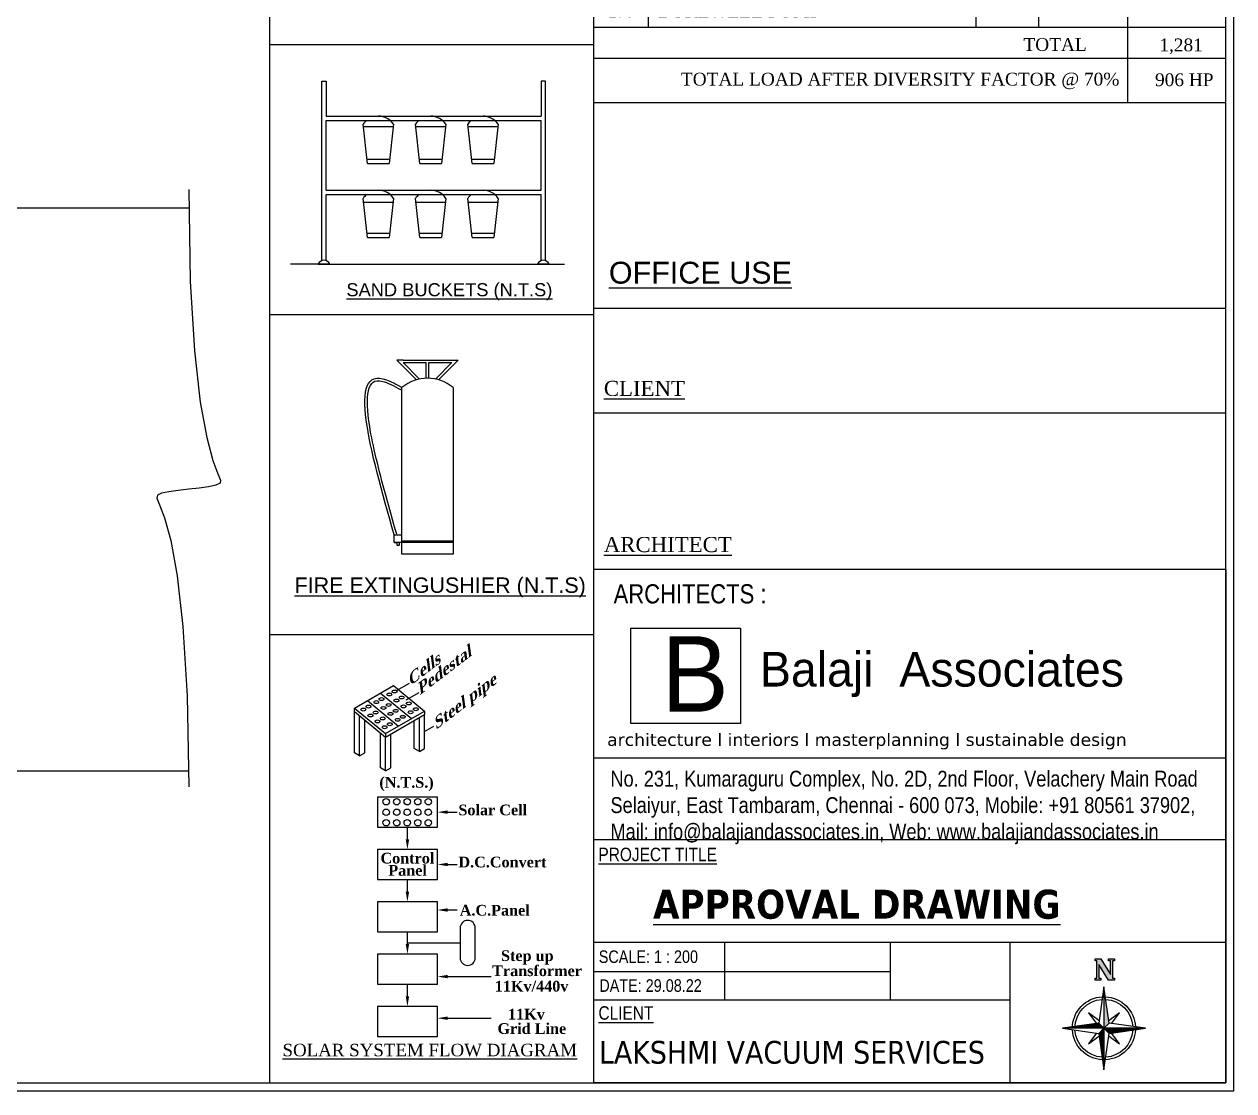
# Model space of a CAD drawing. Header units: metres. Extents: x 0 to 2856, y 0 to 1718.
# Drawn here: x 2617.6 to 2683.1, y 1574.7 to 1632.5 of the extents above; entities that cross this region are included whole.
import ezdxf
from ezdxf.enums import TextEntityAlignment as Align

# ---------------------------------------------------------------- set-up
doc = ezdxf.new("R2010")
doc.units = ezdxf.units.M
doc.header["$MEASUREMENT"] = 0
doc.layers.add('COLUM', color=6, linetype='Continuous')
doc.layers.add('hat', color=5, linetype='Continuous')
doc.styles.add('EW', font='arialbd.ttf', dxfattribs={"height": 8})
doc.styles.add('General notes', font='ARIALN.TTF', dxfattribs={"height": 2.5})
doc.styles.add('Roman', font='times.ttf')
doc.styles.add('room dim', font='times.ttf', dxfattribs={"height": 7})
doc.styles.add('RT', font='romantic.ttf')
doc.styles.add('style1', font='swiss.ttf')
doc.styles.add('style2', font='timesbd.ttf', dxfattribs={"height": 0.23})

# ---------------------------------------------------------------- blocks, each defined once
blk = doc.blocks.new('A$C02EC3A03')
for p, q in [((2.210336987634946, 4.67458099848136), (2.089712733148189, 4.67458099848136)), ((2.472848506404261, 4.291056860230128), (2.089712733148189, 4.67458099848136)), ((2.210336987634946, 4.67458099848136), (3.284238988555443, 4.67458099848136)), ((2.210336987634946, 4.624580998481178), (2.661975860850361, 4.624580998481178)), ((2.529589870449854, 4.305004505464239), (2.210336987634946, 4.624580998481178)), ((2.661975860850361, 4.321074576525461), (2.661975860850361, 4.624580998481178)), ((2.711975860853272, 4.624580998481178), (3.163614734068687, 4.624580998481178)), ((2.711975860853272, 4.321074576525461), (2.711975860853272, 4.624580998481178)), ((2.844361851253779, 4.305004505464239), (3.163614734068687, 4.624580998481178)), ((2.901103215299372, 4.291056860230128), (3.284238988555443, 4.67458099848136)), ((2.186975860851816, 0.8893551226028648), (2.186975860851816, 4.139355122602864)), ((3.186975860851816, 4.139355122602864), (3.186975860851816, 0.8893551226028648)), ((2.036975860850361, 1.114355122602319), (2.036975860850361, 1.264355122602864)), ((2.036975860850361, 1.264355122602864), (2.186975860851816, 1.264355122602864)), ((2.036975860850361, 1.114355122602319), (2.046975606601336, 1.114426431431638)), ((2.036975860850361, 1.114355122602319), (2.056975860854436, 1.114355122602319)), ((2.186975860851816, 1.114355122602319), (2.036975860850361, 1.114355122602319)), ((2.036975860850361, 1.114355122602319), (2.086975860853272, 1.114355122602319)), ((2.086975860853272, 1.114355122602319), (2.086975860853272, 1.064355122602137)), ((2.086975860853272, 1.064355122602137), (2.136975860848906, 1.064355122602137)), ((2.136975860848906, 1.064355122602137), (2.136975860848906, 1.114355122602319)), ((3.186975860851816, 1.139355122602864), (2.186975860851816, 1.139355122602864)), ((3.186975860851816, 1.114355122602319), (2.186975860851816, 1.114355122602319)), ((3.186975860851816, 0.8893551226028648), (2.186975860851816, 0.8893551226028648))]:
    blk.add_line(p, q)
blk.add_arc((2.686975860851816, 3.542341331889474), 0.7787332446364889, 50.05377244818465, 129.9462275518153)
for points, knots in [([(2.036975860850361, 1.264355122602864), (1.567722400803177, 2.918460503687128), (1.046034434482862, 4.757396059441816), (2.07544312585378, 4.203848573582945), (2.186975860851816, 4.139355122602864)], [0, 0, 0, 0, 3.030451997360103, 3.369075508538304, 3.36907550853831, 3.36907550853831, 3.36907550853831]), ([(2.085077692492632, 1.278001140075502), (2.012510801039752, 1.533797411932937), (1.939986288132786, 1.78944756493729), (1.736473919991112, 2.534390700062431), (1.619578055862803, 3.001954063780431), (1.510915489321632, 3.677175881761286), (1.498643530161643, 3.920310765615795), (1.552492406299279, 4.1602634887995), (1.584901573762181, 4.215407070489163), (1.668983332092466, 4.273436897492502), (1.726529219049552, 4.282857261947356), (1.904073170750052, 4.237157053666123), (2.023366308392724, 4.17603738247908), (2.158411385215003, 4.098113924033896), (2.160177888406906, 4.097093511240018), (2.161946760985301, 4.096070666271771)], [0, 0, 0, 0, 0.4686390189122152, 0.4686390189122152, 1.405917056736645, 1.405917056736645, 2.137485689258779, 2.137485689258779, 2.546212335714154, 2.546212335714154, 2.954938982169526, 2.954938982169526, 3.363665628624899, 3.363665628624899, 3.369075508538304, 3.369075508538304, 3.369075508538304, 3.369075508538304])]:
    blk.add_open_spline(points, degree=3, knots=knots)
at = {"style": 'style1'}
blk.add_text('%%UFIRE EXTINGUSHIER (N.T.S)', height=0.3, dxfattribs=at).set_placement((0.0931686053008889, 0.133191351912501))
blk = doc.blocks.new('A$C421B2707')
for p, q in [((0.7169405490312784, 5.058672027485954), (0.816940549029823, 5.058672027485954)), ((0.7169405490312784, 4.258672027485772), (0.7169405490312784, 5.058672027485954)), ((0.816940549029823, 5.058672027485954), (0.816940549029823, 4.258672027485772)), ((5.753371604238054, 5.058672027485954), (5.753371604238054, 4.258672027485772)), ((5.8533716042366, 5.058672027485954), (5.753371604238054, 5.058672027485954)), ((5.8533716042366, 4.258672027485772), (5.8533716042366, 5.058672027485954)), ((0.7169405490312784, 0.9435627403918259), (0.7169405490312784, 4.258672027485772)), ((0.816940549029823, 4.258672027485772), (5.753371604238054, 4.258672027485772)), ((5.8533716042366, 0.9435627403918259), (5.8533716042366, 4.258672027485772)), ((0.816940549029823, 4.158672027485408), (5.753371604238054, 4.158672027485408)), ((0.816940549029823, 2.558672027485954), (0.816940549029823, 4.158672027485408)), ((1.76694054903055, 3.172825674926571), (1.666940549028367, 4.072825674927116)), ((1.666940549028367, 4.022100325360952), (2.366940549029095, 4.022100325360952)), ((2.366940549029095, 4.072825674927116), (2.26694054903055, 3.172825674926571)), ((2.966940549031278, 3.172825674926571), (2.866940549029095, 4.072825674927116)), ((2.866940549029095, 4.022100325360952), (3.566940549029823, 4.022100325360952)), ((3.566940549029823, 4.072825674927116), (3.466940549031278, 3.172825674926571)), ((4.166940549028367, 3.172825674926571), (4.066940549029823, 4.072825674927116)), ((4.066940549029823, 4.022100325360952), (4.76694054903055, 4.022100325360952)), ((4.76694054903055, 4.072825674927116), (4.666940549028367, 3.172825674926571)), ((5.753371604238054, 2.558672027485954), (5.753371604238054, 4.158672027485408)), ((1.755829437919601, 3.272825674926934), (2.2780516601415, 3.272825674926934)), ((1.76694054903055, 3.172825674926571), (2.26694054903055, 3.172825674926571)), ((2.955829437920328, 3.272825674926934), (3.478051660142227, 3.272825674926934)), ((2.966940549031278, 3.172825674926571), (3.466940549031278, 3.172825674926571)), ((4.155829437917418, 3.272825674926934), (4.678051660139317, 3.272825674926934)), ((4.166940549028367, 3.172825674926571), (4.666940549028367, 3.172825674926571)), ((0.816940549029823, 2.558672027485954), (5.753371604238054, 2.558672027485954)), ((0.816940549029823, 0.9435627403918259), (0.816940549029823, 2.4586720274865)), ((0.816940549029823, 2.4586720274865), (5.753371604238054, 2.4586720274865)), ((1.76694054903055, 1.472825674926752), (1.666940549028367, 2.372825674926389)), ((1.666940549028367, 2.284056473909913), (2.366940549029095, 2.284056473909913)), ((2.366940549029095, 2.372825674926389), (2.26694054903055, 1.472825674926752)), ((2.966940549031278, 1.472825674926752), (2.866940549029095, 2.372825674926389)), ((2.866940549029095, 2.284056473909913), (3.566940549029823, 2.284056473909913)), ((3.566940549029823, 2.372825674926389), (3.466940549031278, 1.472825674926752)), ((4.166940549028367, 1.472825674926752), (4.066940549029823, 2.372825674926389)), ((4.066940549029823, 2.284056473909913), (4.76694054903055, 2.284056473909913)), ((4.76694054903055, 2.372825674926389), (4.666940549028367, 1.472825674926752)), ((5.753371604238054, 0.9435627403918259), (5.753371604238054, 2.4586720274865)), ((1.755829437919601, 1.572825674927116), (2.2780516601415, 1.572825674927116)), ((1.76694054903055, 1.472825674926752), (2.26694054903055, 1.472825674926752)), ((2.955829437920328, 1.572825674927116), (3.478051660142227, 1.572825674927116)), ((2.966940549031278, 1.472825674926752), (3.466940549031278, 1.472825674926752)), ((4.155829437917418, 1.572825674927116), (4.678051660139317, 1.572825674927116)), ((4.166940549028367, 1.472825674926752), (4.666940549028367, 1.472825674926752)), ((0.816940549029823, 0.8586720274861362), (-1.713851816e-07, 0.8586720274861362)), ((0.899304921622388, 0.8586720274861362), (0.6345761764350755, 0.8586720274861362)), ((0.6345761764350755, 0.8586720274861362), (0.899304921622388, 0.8586720274861362)), ((0.7169405490312784, 0.8586720274861362), (0.816940549029823, 0.8586720274861362)), ((0.816940549029823, 0.8586720274861362), (6.29066099413103, 0.8586720274861362)), ((5.935735976829164, 0.8586720274861362), (5.671007231641852, 0.8586720274861362)), ((5.671007231641852, 0.8586720274861362), (5.935735976829164, 0.8586720274861362)), ((5.753371604238054, 0.8586720274861362), (5.8533716042366, 0.8586720274861362))]:
    blk.add_line(p, q)
for centre, radius, start, end in [((2.01694054903055, 3.836175528101193), 0.4224964993851966, 34.06432737311225, 90), ((3.216940549031278, 3.836175528101193), 0.4224964993851966, 34.06432737311225, 90), ((4.416940549028367, 3.836175528101193), 0.4224964993851966, 34.06432737311225, 90), ((2.01694054903055, 3.836175528101193), 0.4224964993851966, 130.2429782384797, 145.9356726268877), ((3.216940549031278, 3.836175528101193), 0.4224964993851966, 130.2429782384797, 145.9356726268877), ((4.416940549028367, 3.836175528101193), 0.4224964993851966, 130.2429782384797, 145.9356726268877), ((2.01694054903055, 2.136175528100466), 0.4224964993851966, 34.06432737311225, 90), ((3.216940549031278, 2.136175528100466), 0.4224964993851966, 34.06432737311225, 90), ((4.416940549028367, 2.136175528100466), 0.4224964993851966, 34.06432737311225, 90), ((2.01694054903055, 2.136175528100466), 0.4224964993851966, 130.2429782384797, 145.9356726268877), ((3.216940549031278, 2.136175528100466), 0.4224964993851966, 130.2429782384797, 145.9356726268877), ((4.416940549028367, 2.136175528100466), 0.4224964993851966, 130.2429782384797, 145.9356726268877), ((0.7669405490305508, 0.8126487716590418), 0.1401373155485772, 19.17262633663092, 160.827373663369), ((5.803371604237328, 0.8126487716590418), 0.1401373155485772, 19.17262633663092, 160.827373663369)]:
    blk.add_arc(centre, radius, start, end)
at = {"style": 'style1'}
blk.add_text('%%USAND BUCKETS (N.T.S)', height=0.3, dxfattribs=at).set_placement((1.282263689598039, 0.1256298650996541))
blk = doc.blocks.new('A$C02B47FA6')
for p, q in [((6.857012021898981, 31.36779145049763), (10.30732145350998, 33.35982853442625)), ((10.30732145350998, 33.35982853442625), (13.06756899869447, 31.1021865060377)), ((10.57245535398806, 32.91100963526856), (11.72430042710334, 33.57602769964274)), ((9.15721830971438, 32.69581617279778), (11.91746585489863, 30.43817414488808)), ((11.41912453352097, 32.09405042244339), (12.57096960665103, 32.75906848681757)), ((6.857012021898981, 31.05791901545422), (6.857012021898981, 31.36779145049763)), ((6.857012021898981, 31.36779145049763), (9.617259567083236, 29.11014942258794)), ((6.857012021898981, 27.40585102865111), (6.857012021898981, 31.05791901545422)), ((6.857012021898981, 31.05791901545422), (9.617259567083236, 28.80027698706567)), ((8.007115165694584, 32.03180381164725), (10.76736271111804, 29.77416178373847)), ((9.617259567083236, 29.11014942258794), (13.06756899869447, 31.1021865060377)), ((13.06756899869447, 31.1021865060377), (13.06756899869447, 30.79231407099383)), ((7.317053279506808, 27.14024608419072), (7.317053279506808, 30.68164534381754)), ((7.777094536890443, 27.40585102865111), (7.777094536890443, 30.30537167265789)), ((9.617259567083236, 28.80027698706567), (13.06756899869447, 30.79231407099383)), ((12.14748648370278, 27.80425844534125), (12.14748648370278, 30.26110418159601)), ((12.60752774132561, 27.53865350088131), (12.60752774132561, 30.52670912605595)), ((13.06756899869447, 27.80425844534125), (13.06756899869447, 30.79231407099383)), ((9.15721830971438, 26.07782630587258), (9.15721830971438, 29.17655065870326)), ((9.617259567083236, 29.11014942258794), (9.617259567083236, 28.80027698706567)), ((10.07730082470584, 26.07782630587258), (10.07730082470584, 29.06588193152606)), ((13.06756899869447, 29.29828625816731), (13.86604683001519, 29.75928764990226)), ((9.617259567083236, 25.81222136141355), (9.617259567083236, 28.80027698706567)), ((12.60752774132561, 27.53865350088131), (12.14748648370278, 27.80425844534125)), ((12.60752774132561, 27.53865350088131), (13.06756899869447, 27.80425844534125)), ((7.317053279506808, 27.14024608419072), (6.857012021898981, 27.40585102865111)), ((7.317053279506808, 27.14024608419072), (7.777094536890443, 27.40585102865111)), ((9.617259567083236, 25.81222136141355), (9.15721830971438, 26.07782630587258)), ((9.617259567083236, 25.81222136141355), (10.07730082470584, 26.07782630587258)), ((14.20022212342314, 23.50176158711088), (8.888123245712677, 23.50176158711088)), ((8.888123245712677, 23.50176158711088), (8.888123245712677, 20.84571214203174)), ((14.20022212342314, 20.84571214203174), (14.20022212342314, 23.50176158711088)), ((14.64289702997644, 22.17373686481074), (15.92523462014606, 22.17373686481074)), ((8.888123245712677, 20.84571214203174), (14.20022212342314, 20.84571214203174)), ((11.54417268456791, 19.32136324083626), (11.54417268456791, 20.84571214203174)), ((14.20022212342314, 18.8786883330838), (8.888123245712677, 18.8786883330838)), ((8.888123245712677, 18.8786883330838), (8.888123245712677, 16.22263888848465)), ((14.20022212342314, 16.22263888848465), (14.20022212342314, 18.8786883330838)), ((14.64289702997644, 17.55066361078457), (15.92523462014606, 17.55066361078457)), ((8.888123245712677, 16.22263888848465), (14.20022212342314, 16.22263888848465)), ((11.54417268456791, 14.69828998681032), (11.54417268456791, 16.22263888848465)), ((14.20022212342314, 14.25561507905763), (8.888123245712677, 14.25561507905763)), ((8.888123245712677, 14.25561507905763), (8.888123245712677, 11.59956563445871)), ((14.20022212342314, 11.59956563445871), (14.20022212342314, 14.25561507905763)), ((14.64289702997644, 13.52558287379111), (15.92523462014606, 13.52558287379111)), ((16.20598438541128, 11.9440784522842), (16.20598438541128, 9.288029007205298)), ((17.53400910459208, 9.288029007205298), (17.53400910459208, 11.9440784522842)), ((8.888123245712677, 11.59956563445871), (14.20022212342314, 11.59956563445871)), ((11.54417268456791, 10.07521673278415), (11.54417268456791, 11.59956563445871)), ((14.20022212342314, 9.632541825510089), (8.888123245712677, 9.632541825510089)), ((8.888123245712677, 9.632541825510089), (8.888123245712677, 6.976492380431863)), ((11.54417268456791, 10.61605372998383), (16.20598438541128, 10.61605372998383)), ((14.20022212342314, 6.976492380431863), (14.20022212342314, 9.632541825510089)), ((14.64289702997644, 7.64045102184491), (18.93955465720592, 7.64045102184491)), ((8.888123245712677, 6.976492380431863), (14.20022212342314, 6.976492380431863)), ((11.54417268456791, 5.452143478757079), (11.54417268456791, 6.976492380431863)), ((14.20022212342314, 5.009468571483466), (8.888123245712677, 5.009468571483466)), ((8.888123245712677, 5.009468571483466), (8.888123245712677, 2.353419126405469)), ((14.20022212342314, 2.353419126405469), (14.20022212342314, 5.009468571483466)), ((14.64289702997644, 3.964183046804919), (18.93955465720592, 3.964183046804919)), ((8.888123245712677, 2.353419126405469), (14.20022212342314, 2.353419126405469))]:
    blk.add_line(p, q)
at = {"lineweight": -2}
for p, q in [((10.57418367691343, 32.91745982376938), (10.57072703130256, 32.90455944676728)), ((11.42085285644611, 32.10050061046582), (11.41739621083525, 32.0876002339421)), ((13.06929732161916, 29.30473644666904), (13.06584067600875, 29.29183606966603))]:
    blk.add_line(p, q, dxfattribs=at)
for centre, major_axis, ratio, start_param, end_param in [((9.258713804614445, 32.16483254146329), (-0.2168655284849779, 1.564382e-10), 0.5773502689850006, 1.2494332e-09, 6.283185308429017), ((9.948775690786988, 32.56323995815342), (-0.2168655284849779, 1.564382e-10), 0.5773502689850006, 1.2494332e-09, 6.283185308429017), ((10.57548960292365, 32.04187172863817), (-0.2168655284849779, 1.564382e-10), 0.5773502689850006, 1.2494332e-09, 6.283185308429017), ((11.03553086053148, 32.30747667309856), (-0.2168655284849779, 1.564382e-10), 0.5773502689850006, 1.2494332e-09, 6.283185308429017), ((7.648569403225792, 31.23521523585328), (0.2168655287242663, 1.078218e-10), 0.5773502705547447, 3.141592652728648, 9.424777959908234), ((10.51214162887231, 31.12209608243507), (0.2168655287242663, 1.078218e-10), 0.5773502705547447, 3.141592652728648, 9.424777959908234), ((8.275283315346996, 30.71384700633939), (0.2168655287242663, 1.078218e-10), 0.5773502705547447, 3.141592652728648, 9.424777959908234), ((8.901997227468883, 30.19247877682506), (0.2168655287242663, 1.078218e-10), 0.5773502705547447, 3.141592652728648, 9.424777959908234), ((11.13885554099397, 30.60072785292073), (0.2168655287242663, 1.078218e-10), 0.5773502705547447, 3.141592652728648, 9.424777959908234), ((9.52871113958986, 29.67111054731072), (0.2168655287242663, 1.078218e-10), 0.5773502705547447, 3.141592652728648, 9.424777959908234), ((9.670210372203657, 23.09483298599094), (0.2004332852684699, 0.2004332852684699), 0.999999999586018, 5.497787143575146, 11.78097245075473), ((9.670210372203657, 22.16521568038093), (0.2004332850724682, 0.2004332850724682), 0.9999999998534287, 5.497787143708852, 11.78097245088844), ((10.59982767589349, 22.16521568038093), (-0.2004332851320457, 0.2004332851320457), 0.9999999992589449, 3.926990817357768, 10.21017612453735), ((10.59982767589349, 23.09483298599094), (-0.2004332852744488, 0.2004332852744488), 0.9999999995263562, 3.926990817224062, 10.21017612440365), ((11.52944497935868, 23.09483298599094), (0.2004332852684699, 0.2004332852684699), 0.999999999586018, 5.497787143575146, 11.78097245075473), ((11.52944497935868, 22.16521568038093), (0.2004332850724682, 0.2004332850724682), 0.9999999998534287, 5.497787143708852, 11.78097245088844), ((12.45906228304875, 22.16521568038093), (-0.2004332851320457, 0.2004332851320457), 0.9999999992589449, 3.926990817357768, 10.21017612453735), ((12.45906228304875, 23.09483298599094), (-0.2004332852744488, 0.2004332852744488), 0.9999999995263562, 3.926990817224062, 10.21017612440365), ((13.38867958649916, 23.09483298599094), (0.2004332852684699, 0.2004332852684699), 0.999999999586018, 5.497787143575146, 11.78097245075473), ((13.38867958649916, 22.16521568038093), (0.2004332850724682, 0.2004332850724682), 0.9999999998534287, 5.497787143708852, 11.78097245088844), ((9.670210372203657, 21.23559837429298), (0.2004332852684699, 0.2004332852684699), 0.999999999586018, 5.497787143575146, 11.78097245075473), ((10.59982767589349, 21.23559837429298), (-0.2004332852744488, 0.2004332852744488), 0.9999999995263562, 3.926990817224062, 10.21017612440365), ((11.52944497935868, 21.23559837429298), (0.2004332852684699, 0.2004332852684699), 0.999999999586018, 5.497787143575146, 11.78097245075473), ((12.45906228304875, 21.23559837429298), (-0.2004332852744488, 0.2004332852744488), 0.9999999995263562, 3.926990817224062, 10.21017612440365), ((13.38867958649916, 21.23559837429298), (0.2004332852684699, 0.2004332852684699), 0.999999999586018, 5.497787143575146, 11.78097245075473), ((16.86999674512049, 11.9440784522842), (-0.4695276428539195, 0.4695276428539199), 0.9999999999967321, -0.785398163399082, 0.7853981633990818), ((16.86999674512049, 11.9440784522842), (-0.4695276428028268, 0.4695276428028268), 0.9999999998539992, 3.926990817060241, 5.497787143709135), ((16.86999674512049, 9.288029007205298), (0.4695276428539195, 0.4695276428539195), 0.9999999999967324, 2.356194490190711, 3.926990816988873), ((16.86999674512049, 9.288029007205298), (0.4695276428028274, 0.4695276428028274), 0.9999999998539989, 3.926990817060241, 5.497787143709135)]:
    blk.add_ellipse(centre, major_axis=major_axis, ratio=ratio, start_param=start_param, end_param=end_param)
for centre, major_axis, ratio in [((10.40881694841027, 32.8288449030922), (-0.2168655284849779, 4.27394e-11), 0.5773502711917896), ((8.108610660594422, 31.50082018031367), (-0.2168655284849779, 4.27394e-11), 0.5773502711917896), ((8.735324572716081, 30.97945195079887), (-0.2168655284849779, 4.27394e-11), 0.5773502711917896), ((8.79867254700639, 31.89922759700289), (-0.2168655284849779, 4.27394e-11), 0.5773502711917896), ((9.425386459127594, 31.37785936748901), (-0.2168655284849779, 4.27394e-11), 0.5773502711917896), ((9.885427716736103, 31.6434643119494), (-0.2168655287242663, 1.100725e-10), 0.5773502705547447), ((11.20220351504485, 31.5205034991252), (-0.2168655284849779, 4.27394e-11), 0.5773502711917896), ((11.66224477265314, 31.78610844358514), (-0.2168655284849779, 4.27394e-11), 0.5773502711917896), ((11.82891742716651, 30.99913526961086), (-0.2168655284849779, 4.27394e-11), 0.5773502711917896), ((12.28895868477434, 31.26474021407034), (-0.2168655284849779, 4.27394e-11), 0.5773502711917896), ((9.36203848483774, 30.458083721285), (-0.2168655284849779, 4.27394e-11), 0.5773502711917896), ((9.988752396973725, 29.93671549177111), (-0.2168655284849779, 4.27394e-11), 0.5773502711917896), ((10.05210037126403, 30.85649113797558), (-0.2168655284849779, 4.27394e-11), 0.5773502711917896), ((10.67881428338569, 30.33512290846079), (-0.2168655284849779, 4.27394e-11), 0.5773502711917896)]:
    blk.add_ellipse(centre, major_axis=major_axis, ratio=ratio)
for points in [[(15.08557193629008, 22.02617856238635), (14.20022212342314, 22.17373686481074), (15.08557193629008, 22.32129516723512)], [(11.69173098675219, 19.76403814810987), (11.54417268456791, 18.8786883330838), (11.39661438238363, 19.76403814810987)], [(15.08557193629008, 17.40310530836018), (14.20022212342314, 17.55066361078457), (15.08557193629008, 17.69822191320941)], [(11.69173098675219, 15.14096489408371), (11.54417268456791, 14.25561507905763), (11.39661438238363, 15.14096489408371)], [(15.08557193629008, 13.37802457136649), (14.20022212342314, 13.52558287379111), (15.08557193629008, 13.67314117621572)], [(11.69173098675219, 10.51789164005708), (11.54417268456791, 9.632541825510089), (11.39661438238363, 10.51789164005708)], [(15.08557193629008, 7.492892719419613), (14.20022212342314, 7.64045102184491), (15.08557193629008, 7.78800932474769)], [(11.69173098675219, 5.894818386509768), (11.54417268456791, 5.009468571483466), (11.39661438238363, 5.894818386509768)], [(15.08557193629008, 3.816624743901228), (14.20022212342314, 3.964183046804919), (15.08557193629008, 4.111741349229305)]]:
    blk.add_solid(points)
at = {"style": 'style2', "oblique": 30.00000015461663, "width": 1.154700539648914}
for s, p in [('Pedestal', (12.62335729722053, 32.48563758175374)), ('Cells', (11.77668811791227, 33.30259679458027)), ('Steel pipe', (14.06566451471895, 29.44115331171065))]:
    blk.add_text(s, height=0.94551646144565, rotation=37.47616692998268, dxfattribs=at).set_placement(p)
for s, height, style, width, p in [('(N.T.S.)', 0.94551646144565, 'style2', 0.9999999977203708, (9.064926022253529, 24.33626647021379)), ('Solar Cell', 0.94551646144565, 'style2', 0.9999999975446916, (16.04918613640916, 21.89647042341835)), ('Control', 0.94551646144565, 'style2', 0.9999999981933528, (9.162205202225323, 17.63459704089723)), ('D.C.Convert', 0.94551646144565, 'style2', 0.9999999975446916, (16.04918613640916, 17.29181303328619)), ('Panel', 0.94551646144565, 'style2', 0.9999999981933528, (9.853777032470134, 16.5533142148854)), ('A.C.Panel', 0.94551646144565, 'style2', 0.9999999975446916, (16.16290937809913, 13.03050908443583)), ('Step up', 0.94551646144565, 'style2', 0.9999999975446916, (19.81243117357417, 9.016082046899557)), ('Transformer', 0.94551646144565, 'style2', 0.9999999975446916, (19.02953306229324, 7.683352632502874)), ('11Kv/440v', 0.94551646144565, 'style2', 0.9999999975446916, (19.25880662020381, 6.316755805344656)), ('11Kv', 0.94551646144565, 'style2', 0.9999999975446916, (20.42985996126799, 3.848050465401001)), ('Grid Line', 0.94551646144565, 'style2', 0.9999999975446916, (19.49915715793781, 2.57701057095528)), ('%%USOLAR SYSTEM FLOW DIAGRAM', 1.105307905000014, 'room dim', 0.999999997660042, (0.5086981757517606, 0.5957783173230382))]:
    blk.add_text(s, height=height, dxfattribs=dict(style=style, width=width)).set_placement(p)
blk = doc.blocks.new('A$C6465234D')
at = {"color": 5}
for p, q in [((-3.928615115e-06, 28.69839981695714), (28.03367619409982, 28.69839981695714)), ((-3.928615115e-06, 27.29178965419305), (28.03367619409982, 27.29178965419305)), ((2.413922829220609, 27.29178965419305), (2.413922829221519, 3.340707976519297)), ((16.94292241224411, 27.29178965419305), (16.9429224122432, 3.340707976519297)), ((19.72732869115953, 27.29178965419305), (19.72732869115771, 3.340707976519297)), ((23.66774936313232, 27.29178965419305), (23.66774936313141, 9.437735571e-07)), ((-3.9286142055e-06, 25.61735764124751), (28.03367619409982, 25.61735764124751)), ((-3.9286142055e-06, 24.30696648449885), (28.03367619409982, 24.30696648449885)), ((-3.928613296e-06, 22.99657532775018), (28.03367619410074, 22.99657532775018)), ((-3.9286142055e-06, 21.68618417100152), (28.03367619409982, 21.68618417100152)), ((-3.9286142055e-06, 20.37579301425285), (28.03367619409982, 20.37579301425285)), ((-3.928613296e-06, 19.06540185750509), (28.03367619410074, 19.06540185750509)), ((-3.9286142055e-06, 17.75501070075643), (28.03367619409982, 17.75501070075643)), ((-3.928613296e-06, 16.44461954400776), (28.03367619410074, 16.44461954400776)), ((-3.9286142055e-06, 15.1342283872591), (28.03367619409982, 15.1342283872591)), ((-3.928613296e-06, 13.82383723051043), (28.03367619410074, 13.82383723051043)), ((-3.9286142055e-06, 12.51344607376177), (28.03367619409982, 12.51344607376177)), ((-3.928613296e-06, 11.20305491701219), (28.03367619410074, 11.20305491701219)), ((-3.9286142055e-06, 9.892663760263533), (28.03367619409982, 9.892663760263533)), ((-3.9286142055e-06, 8.582272603513957), (28.03367619409982, 8.582272603513957)), ((-3.9286142055e-06, 7.271881446764383), (28.03367619409982, 7.271881446764383)), ((-3.9286142055e-06, 5.961490290016629), (28.03367619409982, 5.961490290016629)), ((-3.9286142055e-06, 4.651099133267961), (28.03367619409982, 4.651099133267961)), ((-3.9286142055e-06, 3.340707976519297), (28.03367619409982, 3.340707976519297)), ((-3.9286142055e-06, 1.9689153141735), (28.03367618207358, 1.9689153141735)), ((-3.9286142055e-06, 9.437735571e-07), (28.03367618207358, 9.437735571e-07))]:
    blk.add_line(p, q, dxfattribs=at)
for s, height, style, p in [(' %%UMACHINERY DETAILS', 0.7, 'Roman', (8.706877523973162, 27.81698922497708)), ('TOTAL HP', 0.5671482299607833, 'RT', (23.8833726638477, 26.27877714497845)), ('DESCRIPTION', 0.5671482299607833, 'RT', (4.431462642221958, 26.18933797519458)), ('01.', 0.5671482299607833, 'RT', (0.6204689682226672, 24.59375135591108)), ('VACUUM HARDENING FURNACE', 0.5671482299607833, 'RT', (2.852032329775283, 24.59375135591108)), ('4', 0.5671482299607833, 'RT', (18.06373419249394, 24.35174502961218)), ('161', 0.5671482299607833, 'RT', (20.83500413218917, 24.59375135591108)), ('644', 0.5671482299607833, 'RT', (25.12297161144579, 24.59375135591108)), ('02.', 0.5671482299607833, 'RT', (0.6204689682226672, 23.39041706178705)), ('VACUUM OIL QUENCH FURNACE', 0.5671482299607833, 'RT', (2.852032329775283, 23.39041706178705)), ('1', 0.5671482299607833, 'RT', (18.06373419249394, 23.22398067281302)), ('161', 0.5671482299607833, 'RT', (20.83500413218917, 23.39041706178705)), ('161', 0.5671482299607833, 'RT', (25.17340462791344, 23.39041706178705)), ('03.', 0.5671482299607833, 'RT', (0.6204689682226672, 22.26265270498334)), ('VACUUM TEMP FURNACE', 0.5671482299607833, 'RT', (2.852032329775283, 22.26265270498334)), ('2', 0.5671482299607833, 'RT', (18.06373419249394, 22.0962163160093)), ('81', 0.5671482299607833, 'RT', (21.03215060048297, 22.26265270498334)), ('162', 0.5671482299607833, 'RT', (25.1763869221295, 22.26265270498334)), ('04.', 0.5671482299607833, 'RT', (0.6204689682226672, 20.76088808342683)), ('TEMPERATURE FURNACE OVEN', 0.5671482299607833, 'RT', (2.852032329775283, 20.76088808342683)), ('6', 0.5671482299607833, 'RT', (18.06373419249394, 20.59445169445007)), ('27', 0.5671482299607833, 'RT', (20.90070882203054, 20.76088808342683)), ('162', 0.5671482299607833, 'RT', (25.22028931570367, 20.76088808342683)), ('05.', 0.5671482299607833, 'RT', (0.6204689682226672, 19.4761614809986)), ('SUB ZERO - SZ OIL', 0.5671482299607833, 'RT', (2.852032329775283, 19.4761614809986)), ('1', 0.5671482299607833, 'RT', (18.06373419249394, 19.30972509202002)), ('16', 0.5671482299607833, 'RT', (20.83500413218917, 19.4761614809986)), ('16', 0.5671482299607833, 'RT', (25.22822244896361, 19.47616148099405)), ('06.', 0.5671482299607833, 'RT', (0.6204689682226672, 18.08677446678575)), ('WASHING MACHINE OIL QUENCH', 0.5671482299607833, 'RT', (2.74175824305803, 18.08677446678575)), ('1', 0.5671482299607833, 'RT', (18.06373419249394, 17.92033807781172)), ('8', 0.5671482299607833, 'RT', (21.08690450869381, 18.08677446678575)), ('8', 0.5671482299607833, 'RT', (25.46476635314775, 18.08677446678575)), ('07.', 0.5671482299607833, 'RT', (0.6204689682226672, 16.80203975805398)), ('ULTRASONIC WASHING MACHINE ', 0.5671482299607833, 'RT', (2.74175824305803, 16.80203975805398)), ('1', 0.5671482299607833, 'RT', (18.06373419249394, 16.63399519704217)), ('8', 0.5671482299607833, 'RT', (21.08690450869381, 16.80203975805398)), ('8', 0.5671482299607833, 'RT', (25.50868238100611, 16.80203975805398)), ('08.', 0.5671482299607833, 'RT', (0.6204689682226672, 15.41266085014195)), ('AIR COMPRESSOR', 0.5671482299607833, 'RT', (2.852032329775283, 15.41266085014195)), ('2', 0.5671482299607833, 'RT', (18.06373419249394, 15.24525955794433)), ('8', 0.5671482299607833, 'RT', (21.08690450869381, 15.41266085014195)), ('16', 0.5671482299607833, 'RT', (25.14298085772043, 15.41266085014195)), ('09.', 0.5671482299607833, 'RT', (0.6204689682226672, 14.1017671181944)), ('N2 PLANT', 0.5671482299607833, 'RT', (2.852032329775283, 14.1017671181944)), ('1', 0.5671482299607833, 'RT', (18.06373419249394, 13.93500909481281)), ('54', 0.5671482299607833, 'RT', (20.83500413218917, 14.1017671181944)), ('54', 0.5671482299607833, 'RT', (25.19417090207298, 14.1017671181944)), ('10.', 0.5671482299607833, 'RT', (0.6204689682226672, 12.89843282407037)), ('RO PLANT', 0.5671482299607833, 'RT', (2.852032329775283, 12.89843282407037)), ('2.7', 0.5671482299607833, 'RT', (20.83500413218917, 12.89843282407037)), ('2.7', 0.5671482299607833, 'RT', (25.17340462791344, 12.89843282407037)), ('1', 0.5671482299607833, 'RT', (18.06373419249394, 12.80788800682876)), ('11.', 0.5671482299607833, 'RT', (0.6204689682226672, 11.45672776341234)), ('MUFFLE FURNACE', 0.5671482299607833, 'RT', (2.852032329775283, 11.45672776341234)), ('1', 0.5671482299607833, 'RT', (18.06373419249394, 11.36682621498858)), ('2.7', 0.5671482299607833, 'RT', (20.83500413218917, 11.45672776341234)), ('2.7', 0.5671482299607833, 'RT', (25.1763869221295, 11.45672776341234)), ('12.', 0.5671482299607833, 'RT', (0.6204689682226672, 10.32896340661682)), ('CUTTING MACHINE', 0.5671482299607833, 'RT', (2.852032329775283, 10.32896340661682)), ('1', 0.5671482299607833, 'RT', (18.06373419249394, 10.23970512700453)), ('1.35', 0.5671482299607833, 'RT', (20.56061901468547, 10.32896340661682)), ('1.35', 0.5671482299607833, 'RT', (24.94609859077446, 10.32896340661682)), ('13.', 0.5671482299607833, 'RT', (0.6204689682226672, 8.91341736918457)), ('MOLDING MACHINE', 0.5671482299607833, 'RT', (2.852032329775283, 8.91341736918457)), ('1', 0.5671482299607833, 'RT', (18.06373419249394, 8.824802358389206)), ('1.35', 0.5671482299607833, 'RT', (20.60455173629362, 8.91341736918457)), ('1.35', 0.5671482299607833, 'RT', (24.97155945441318, 8.913417369180024)), ('14.', 0.5671482299607833, 'RT', (0.6204689682226672, 7.524038461270719)), ('POLISHING MACHINE', 0.5671482299607833, 'RT', (2.852032329775283, 7.524038461270719)), ('1.35', 0.5671482299607833, 'RT', (20.61550251793869, 7.524038461270719)), ('1.35', 0.5671482299607833, 'RT', (25.01497433681379, 7.524038461270719)), ('1', 0.5671482299607833, 'RT', (18.06373419249394, 7.436066719293194)), ('15.', 0.5671482299607833, 'RT', (0.6204689682226672, 6.396274104466102)), ('COOLING TOWER ', 0.5671482299607833, 'RT', (2.852032329775283, 6.396274104466102)), ('4', 0.5671482299607833, 'RT', (18.06373419249394, 6.308945631309142)), ('2.7', 0.5671482299607833, 'RT', (20.83500413218917, 6.396274104466102)), ('11', 0.5671482299607833, 'RT', (25.3380057014665, 6.396274104466102)), ('16.', 0.5671482299607833, 'RT', (0.6204689682226672, 5.033054219776204)), ('CIRCULATION WATER PUMP', 0.5671482299607833, 'RT', (2.852032329775283, 5.033054219776204)), ('1', 0.5671482299607833, 'RT', (18.06373419249394, 4.946369015434357)), ('27', 0.5671482299607833, 'RT', (20.85697049299688, 5.033054219776204)), ('27', 0.5671482299607833, 'RT', (25.38192172932486, 5.033054219776204)), ('17.', 0.5671482299607833, 'RT', (0.6204689682226672, 3.786072603963475)), ('BOREWELL PUMP ', 0.5671482299607833, 'RT', (2.852032329775283, 3.786072603963475)), ('1', 0.5671482299607833, 'RT', (18.06373419249394, 3.819247927449396)), ('2.7', 0.5671482299607833, 'RT', (20.78012062893595, 3.905289862976133)), ('2.7', 0.5671482299607833, 'RT', (25.18866311249894, 3.905289862976133)), ('TOTAL', 0.5671482299607833, 'RT', (19.05752456683967, 2.294265814436585)), ('1,281', 0.5671482299607833, 'RT', (25.08503242414463, 2.274945260100139)), ('TOTAL LOAD AFTER DIVERSITY FACTOR @ 70%%%', 0.5671482299607833, 'RT', (3.868414401414156, 0.7574117431704508)), ('906 HP', 0.5671482299607833, 'RT', (24.89264233374615, 0.7303610271828802))]:
    blk.add_text(s, height=height, dxfattribs=dict(style=style)).set_placement(p)
at = {"style": 'RT'}
for s, p in [('S.NO', (1.343579120040885, 26.2281480705733)), ('QTY', (18.32695569148927, 26.2281480705733)), ('EACH HP', (21.69567321974319, 26.2281480705733))]:
    blk.add_text(s, height=0.5671482299607833, dxfattribs=at).set_placement(p, align=Align.CENTER)
blk = doc.blocks.new('rthjt6')
at = {"layer": 'hat'}
blk.add_hatch(color=256, dxfattribs=at).paths.add_polyline_path([(962.7754518979327, 1712.623076186034), (966.2910768979327, 1712.623076186034), (966.2910768979327, 1709.107451186034), (955.7442018979327, 1709.107451186034), (955.7442018979327, 1712.623076186034), (959.2598268979327, 1712.623076186034), (959.2598268979327, 1744.263701186034), (955.7442018979327, 1744.263701186034), (955.7442018979327, 1747.779326186034), (966.2910768979327, 1747.779326186034), (983.8692018979327, 1719.654326186034), (983.8692018979327, 1744.263701186034), (980.3535768979327, 1744.263701186034), (980.3535768979327, 1747.779326186034), (990.9004518979327, 1747.779326186034), (990.9004518979327, 1744.263701186034), (987.3848268979327, 1744.263701186034), (987.3848268979327, 1712.623076186034), (990.9004518979327, 1712.623076186034), (990.9004518979327, 1709.107451186034), (980.3535768979327, 1709.107451186034), (962.7754518979327, 1737.232451186034)])
blk.add_lwpolyline([(962.7754518979327, 1712.623076186034), (966.2910768979327, 1712.623076186034), (966.2910768979327, 1709.107451186034), (955.7442018979327, 1709.107451186034), (955.7442018979327, 1712.623076186034), (959.2598268979327, 1712.623076186034), (959.2598268979327, 1744.263701186034), (955.7442018979327, 1744.263701186034), (955.7442018979327, 1747.779326186034), (966.2910768979327, 1747.779326186034), (983.8692018979327, 1719.654326186034), (983.8692018979327, 1744.263701186034), (980.3535768979327, 1744.263701186034), (980.3535768979327, 1747.779326186034), (990.9004518979327, 1747.779326186034), (990.9004518979327, 1744.263701186034), (987.3848268979327, 1744.263701186034), (987.3848268979327, 1712.623076186034), (990.9004518979327, 1712.623076186034), (990.9004518979327, 1709.107451186034), (980.3535768979327, 1709.107451186034), (962.7754518979327, 1737.232451186034), (962.7754518979327, 1712.623076186034)], dxfattribs=at)
blk = doc.blocks.new('*X2')
at = {"color": 0, "linetype": 'ByBlock'}
for p, q in [((-217.53, 160.4998214285714), (-217.53, 160.5)), ((-217.52, 160.4983928571428), (-217.52, 160.5)), ((-217.51, 160.4969642857143), (-217.51, 160.5)), ((-217.5, 160.4955357142856), (-217.5, 160.5)), ((-217.49, 160.4941071428571), (-217.49, 160.5)), ((-217.48, 160.4926785714285), (-217.48, 160.5)), ((-217.47, 160.49125), (-217.47, 160.5)), ((-217.46, 160.4898214285714), (-217.46, 160.5)), ((-217.45, 160.4883928571428), (-217.45, 160.5)), ((-217.44, 160.4869642857143), (-217.44, 160.5)), ((-217.43, 160.4855357142857), (-217.43, 160.5)), ((-217.42, 160.4841071428571), (-217.42, 160.5)), ((-217.41, 160.4826785714285), (-217.41, 160.5)), ((-217.4, 160.48125), (-217.4, 160.5)), ((-217.39, 160.4798214285714), (-217.39, 160.5)), ((-217.38, 160.4783928571428), (-217.38, 160.5)), ((-217.37, 160.4769642857142), (-217.37, 160.5)), ((-217.36, 160.4755357142856), (-217.36, 160.5)), ((-217.35, 160.4741071428571), (-217.35, 160.5)), ((-217.34, 160.4726785714285), (-217.34, 160.5)), ((-217.33, 160.47125), (-217.33, 160.5)), ((-217.32, 160.4698214285714), (-217.32, 160.5)), ((-217.31, 160.4683928571428), (-217.31, 160.5)), ((-217.3, 160.4669642857143), (-217.3, 160.5)), ((-217.29, 160.4655357142857), (-217.29, 160.5)), ((-217.28, 160.4641071428571), (-217.28, 160.5)), ((-217.27, 160.4626785714286), (-217.27, 160.5)), ((-217.26, 160.46125), (-217.26, 160.5)), ((-217.25, 160.4598214285714), (-217.25, 160.5)), ((-217.24, 160.4583928571428), (-217.24, 160.5)), ((-217.23, 160.4569642857143), (-217.23, 160.5)), ((-217.22, 160.4555357142857), (-217.22, 160.5)), ((-217.21, 160.4541071428571), (-217.21, 160.5)), ((-217.2, 160.4526785714285), (-217.2, 160.5)), ((-217.19, 160.45125), (-217.19, 160.5)), ((-217.18, 160.4498214285714), (-217.18, 160.5)), ((-217.17, 160.4483928571428), (-217.17, 160.5)), ((-217.16, 160.4469642857142), (-217.16, 160.5)), ((-217.15, 160.4455357142857), (-217.15, 160.5)), ((-217.14, 160.4441071428571), (-217.14, 160.5)), ((-217.13, 160.4426785714285), (-217.13, 160.5)), ((-217.12, 160.44125), (-217.12, 160.5)), ((-217.11, 160.4398214285714), (-217.11, 160.5)), ((-217.1, 160.4383928571428), (-217.1, 160.5)), ((-217.09, 160.44125), (-217.09, 160.5)), ((-217.08, 160.45125), (-217.08, 160.5)), ((-217.07, 160.46125), (-217.07, 160.5)), ((-217.06, 160.47125), (-217.06, 160.5)), ((-217.05, 160.48125), (-217.05, 160.5)), ((-217.04, 160.49125), (-217.04, 160.5))]:
    blk.add_line(p, q, dxfattribs=at)
blk = doc.blocks.new('dr')
at = {"layer": 'COLUM'}
blk.add_hatch(color=5, dxfattribs=at).paths.add_polyline_path([(975.7081123491693, 1689.870321263361), (966.3331123491693, 1624.245321263361), (975.7081123491693, 1614.870321263361)])
at = {"color": 0, "linetype": 'ByBlock'}
for p, q in [((966.3331123491693, 1624.245321263361), (975.7081123491693, 1689.870321263361)), ((975.7081123491693, 1689.870321263361), (975.7081123491693, 1614.870321263361)), ((975.7081123491864, 1689.870321263361), (985.0831123491864, 1624.245321263361)), ((900.7081123491693, 1614.870321263361), (966.3331123491693, 1624.245321263361)), ((975.7081123491693, 1614.870321263361), (966.3331123491693, 1624.245321263361)), ((975.7081123491693, 1614.870321263361), (985.0831123491693, 1624.245321263361)), ((985.0831123491864, 1624.245321263361), (1050.708112349186, 1614.870321263361)), ((900.7081123491693, 1614.870321263361), (975.7081123491693, 1614.870321263361)), ((966.3331123491693, 1605.495321263361), (900.7081123491693, 1614.870321263361)), ((966.3331123491693, 1605.495321263361), (975.7081123491693, 1614.870321263361)), ((975.7081123491693, 1539.870321263361), (966.3331123491693, 1605.495321263361)), ((975.7081123491693, 1614.870321263361), (1050.708112349169, 1614.870321263361)), ((975.7081123491693, 1614.870321263361), (975.7081123491693, 1539.870321263361)), ((985.0831123491693, 1605.495321263361), (975.7081123491693, 1614.870321263361)), ((985.0831123491693, 1605.495321263361), (975.7081123491693, 1539.870321263361)), ((1050.708112349169, 1614.870321263361), (985.0831123491693, 1605.495321263361))]:
    blk.add_line(p, q, dxfattribs=at)
at = {"color": 5}
for p, q in [((947.5831123491693, 1642.995321263361), (966.3331123491693, 1628.932821263361)), ((961.6456123491693, 1624.245321263361), (947.5831123491693, 1642.995321263361)), ((985.0831123491693, 1628.932821263361), (1003.833112349169, 1642.995321263361)), ((1003.833112349169, 1642.995321263361), (989.7706123491693, 1624.245321263361)), ((947.5831123491693, 1586.745321263361), (961.6456123491693, 1605.495321263361)), ((966.3331123491693, 1600.807821263361), (947.5831123491693, 1586.745321263361)), ((1003.833112349186, 1586.745321263361), (985.0831123491864, 1600.807821263361)), ((989.7706123491864, 1605.495321263361), (1003.833112349186, 1586.745321263361))]:
    blk.add_line(p, q, dxfattribs=at)
at = {"color": 0, "linetype": 'ByBlock'}
for radius, start, end in [(57.02589872154581, 92.58911749142729, 177.4108825083444), (52.40784322265132, 93.54640481292726, 176.4535951867789), (57.02589872154581, 0, 87.41088250844852), (52.40784322265132, 0, 86.45359518691262), (57.02589872154581, 182.5891174916556, 267.410882508462), (52.40784322265132, 183.546404813221, 266.4535951869289), (57.02589872154581, 272.5891174915379, 357.4108825086054), (52.40784322265132, 273.5464048130711, 356.4535951871183)]:
    blk.add_arc((975.7081123491693, 1614.870321263361), radius, start, end, dxfattribs=at)
at = {"color": 4, "xscale": 150, "yscale": 150, "zscale": 150, "rotation": 180}
blk.add_blockref('*X2', (-31578.97938765082, 25689.87032126337), dxfattribs=at)
at = {"color": 1, "xscale": 150, "yscale": 150, "zscale": 150}
blk.add_blockref('*X2', (33530.39561234917, -22460.12967873665), dxfattribs=at)
at = {"color": 1, "xscale": 150, "yscale": 150, "zscale": 150, "rotation": 90}
blk.add_blockref('*X2', (25050.70811234919, 34169.55782126336), dxfattribs=at)

msp = doc.modelspace()

# ---------------------------------------------------------------- linework, layer by layer
for p, q in [((2648.417447499677, 1717.865473229907), (2648.417447499677, 1575.113123382021)), ((2630.855121158374, 1664.412856478255), (2630.855121158374, 1575.113123382021)), ((2648.417447499677, 1631.345274758593), (2630.855121158374, 1631.345274758591)), ((2617.016440900459, 1622.521771876972), (2626.508684635875, 1622.521771876971)), ((2648.417447499677, 1617.074511009954), (2682.656031101184, 1617.074511009954)), ((2648.417447499677, 1616.724324776454), (2630.855121158374, 1616.724324776453)), ((2682.656031101184, 1611.384538321499), (2648.417447499677, 1611.384538321499)), ((2682.656031101184, 1602.925310411813), (2648.417447499677, 1602.925310411813)), ((2648.417447499677, 1602.925310411813), (2648.417447499677, 1575.113123382021)), ((2682.656031101184, 1602.925310411813), (2682.656031101184, 1575.113123382021)), ((2650.431079365131, 1594.581574449832), (2650.431079365131, 1599.740525596722)), ((2650.431079365131, 1599.740525596722), (2656.364697297303, 1599.740525596722)), ((2656.364697297303, 1599.740525596722), (2656.364697297303, 1594.581574449832)), ((2648.417447499677, 1599.383355450021), (2630.855121158374, 1599.383355450021)), ((2656.364697297303, 1594.581574449832), (2650.431079365131, 1594.581574449832)), ((2648.417447499677, 1592.72336856082), (2682.656031101184, 1592.72336856082)), ((2542.334496050683, 1592.021771876979), (2626.508684635875, 1592.021771876971)), ((2648.417447499677, 1588.292735975383), (2682.656031101184, 1588.292735975383)), ((2648.417447499677, 1582.741793474613), (2682.656031101184, 1582.741793474613)), ((2655.529931850982, 1579.591020730401), (2655.529931850982, 1582.741793474613)), ((2664.49626206524, 1579.591020730403), (2664.49626206524, 1582.741793474613)), ((2670.959490714736, 1582.741793474613), (2670.959490714736, 1575.113123382021)), ((2648.417447499677, 1581.152691592706), (2664.49626206524, 1581.152691592706)), ((2670.959490714736, 1579.591020730403), (2648.417447499677, 1579.591020730403)), ((2682.656031101184, 1575.113123382021), (2648.417447499677, 1575.113123382021))]:
    msp.add_line(p, q)
at = {"color": 30}
for points in [[(2683.08622462423, 1718.295666752603), (2491.711867183476, 1718.295666752603), (2491.711867183476, 1574.682929859325), (2683.08622462423, 1574.682929859325)], [(2682.656031101184, 1717.865473229907), (2492.14206070557, 1717.865473229907), (2492.14206070557, 1575.113123382021), (2682.656031101184, 1575.113123382021)]]:
    msp.add_lwpolyline(points, close=True, dxfattribs=at)
at = {"color": 250}
msp.add_lwpolyline([(2626.487285646456, 1623.513488979173), (2626.574191041011, 1618.550018092589), (2626.800410426838, 1614.763788752602), (2627.114198607178, 1611.990951145849), (2627.463810385274, 1610.06765545897), (2627.797500564368, 1608.830051878602), (2628.063523947701, 1608.114290591382), (2628.210135338515, 1607.756521783949), (2628.185589540052, 1607.59289564294), (2627.956053154433, 1607.48560845501), (2627.559339979288, 1607.401040906878), (2627.051175611127, 1607.331619785276), (2626.487285646455, 1607.26977187694), (2625.923395681785, 1607.207923968604), (2625.415231313623, 1607.138502847002), (2625.018518138478, 1607.05393529887), (2624.78898175286, 1606.94664811094), (2624.764435954398, 1606.783266094294), (2624.911047345212, 1606.42720615739), (2625.177070728545, 1605.716083233038), (2625.510760907638, 1604.487512254041), (2625.860372685734, 1602.579108153209), (2626.174160866074, 1599.828485863345), (2626.400380251901, 1596.073260317259), (2626.487285646457, 1591.151046447754)], dxfattribs=at)

# ---------------------------------------------------------------- block references
for name, p, xscale, yscale, zscale in [('A$C6465234D', (2648.417452312573, 1628.21711055382), 1.221337457377032, 1.221337457377032, 1.221337457377032), ('A$C421B2707', (2631.999906292815, 1617.429938803776), 2.360250040492768, 2.360250040492768, 2.360250040492768), ('A$C02EC3A03', (2631.960031113536, 1601.288580957935), 2.776764753520903, 2.776764753520903, 2.776764753520903), ('dr', (2705.2702560816, 1529.711000593551), -0.0299470652038827, 0.0299470652038827, 0.0299470652038827)]:
    msp.add_blockref(name, p, dxfattribs=dict(xscale=xscale, yscale=yscale, zscale=zscale))
at = {"lineweight": 0, "ltscale": 50, "xscale": 0.6130257698403728, "yscale": 0.6130257698403728, "zscale": 0.6130257698403728}
msp.add_blockref('A$C02B47FA6', (2631.254461587894, 1576.186747334291), dxfattribs=at)
at = {"xscale": 0.0299470652038827, "yscale": 0.0299470652038827, "zscale": 0.0299470652038827, "rotation": 180}
msp.add_blockref('rthjt6', (2705.243990141653, 1633.015618590599), dxfattribs=at)

# ---------------------------------------------------------------- texts
for s, height, style, p in [('%%UOFFICE USE', 1.182757219308177, 'style1', (2649.239509705955, 1618.41183731014)), ('%%UCLIENT', 0.817367693120497, 'Roman', (2648.969432762251, 1612.326774928686)), ('%%UARCHITECT', 0.817367693120497, 'Roman', (2648.969432762251, 1603.867547019)), ('SCALE: 1 : 200', 0.6807016654522023, 'General notes', (2648.694197028251, 1581.607511484915))]:
    msp.add_text(s, height=height, dxfattribs=dict(style=style)).set_placement(p)
at = {"ltscale": 5, "attachment_point": 1, "style": 'General notes'}
for s, insert, char_height, width in [('{\\C0;ARCHITECTS :}', (2649.498861154759, 1602.125466936493, -34.03829744732568), 1.041304996743548, 20.96765327150562), ('{\\fTw Cen MT|b0|i0|c0|p34;\\C0;B}', (2652.087633913978, 1599.309105671138, -61.48590569667141), 4.086838465602484, 37.87542998375174), ('{\\fTw Cen MT|b0|i0|c0|p34;\\C0;Balaji  Associates}', (2657.424564174736, 1598.463533444159, -61.48590569667141), 1.880986583724591, 37.87542998375174), ('{\\fVerdana|b0|i0|c0|p34;architecture \\C0;l\\C7; interiors \\C0;l\\C7; masterplanning\\C0; l \\C7;sustainable design}', (2649.147452806795, 1594.045497738493, 15.10861647716151), 0.6787254573432325, 38.77324029335935), ('{\\LPROJECT TITLE}', (2648.677084446058, 1587.853605760866), 0.7302763112166342, 14.70479881866502), ('DATE: 29.08.22', (2648.724482195345, 1580.724899249878), 0.6807016654522023, 6.035602093347291), ('{\\LCLIENT}', (2648.677084446058, 1579.266397079653), 0.7302763112166342, 14.70479881866502)]:
    msp.add_mtext(s, dxfattribs=dict(at, insert=insert, char_height=char_height, width=width))
at = {"insert": (2649.328813368141, 1592.021015142009), "char_height": 0.8582360777765217, "width": 33.32721773332983, "attachment_point": 1}
msp.add_mtext('\\pt1.04293;{\\fArial Narrow|b0|i0|c0|p34;No. 231, Kumaraguru Complex, No. 2D, 2nd Floor, Velachery Main Road Selaiyur, East Tambaram, Chennai - 600 073, Mobile: +91 80561 37902, \\PMail: info@balajiandassociates.in, Web: www.balajiandassociates.in}', dxfattribs=at)
at = {"insert": (2651.631452833163, 1585.578109443525), "char_height": 1.572132694118672, "attachment_point": 1}
msp.add_mtext_dynamic_manual_height_columns('{\\fTahoma|b1|i0|c0|p34;\\LAPPROVAL DRAWING}', width=661.8196111708434, gutter_width=1.15, heights=[0], dxfattribs=at)
at = {"insert": (2648.701884395685, 1577.387005536337, 746.6368804665726), "char_height": 1.232510805506667, "width": 35.29200963441776, "attachment_point": 1, "style": 'EW'}
msp.add_mtext('{\\fTahoma|b0|i0|c0|p34;LAKSHMI VACUUM SERVICES}', dxfattribs=at)

doc.saveas('drawing.dxf')
